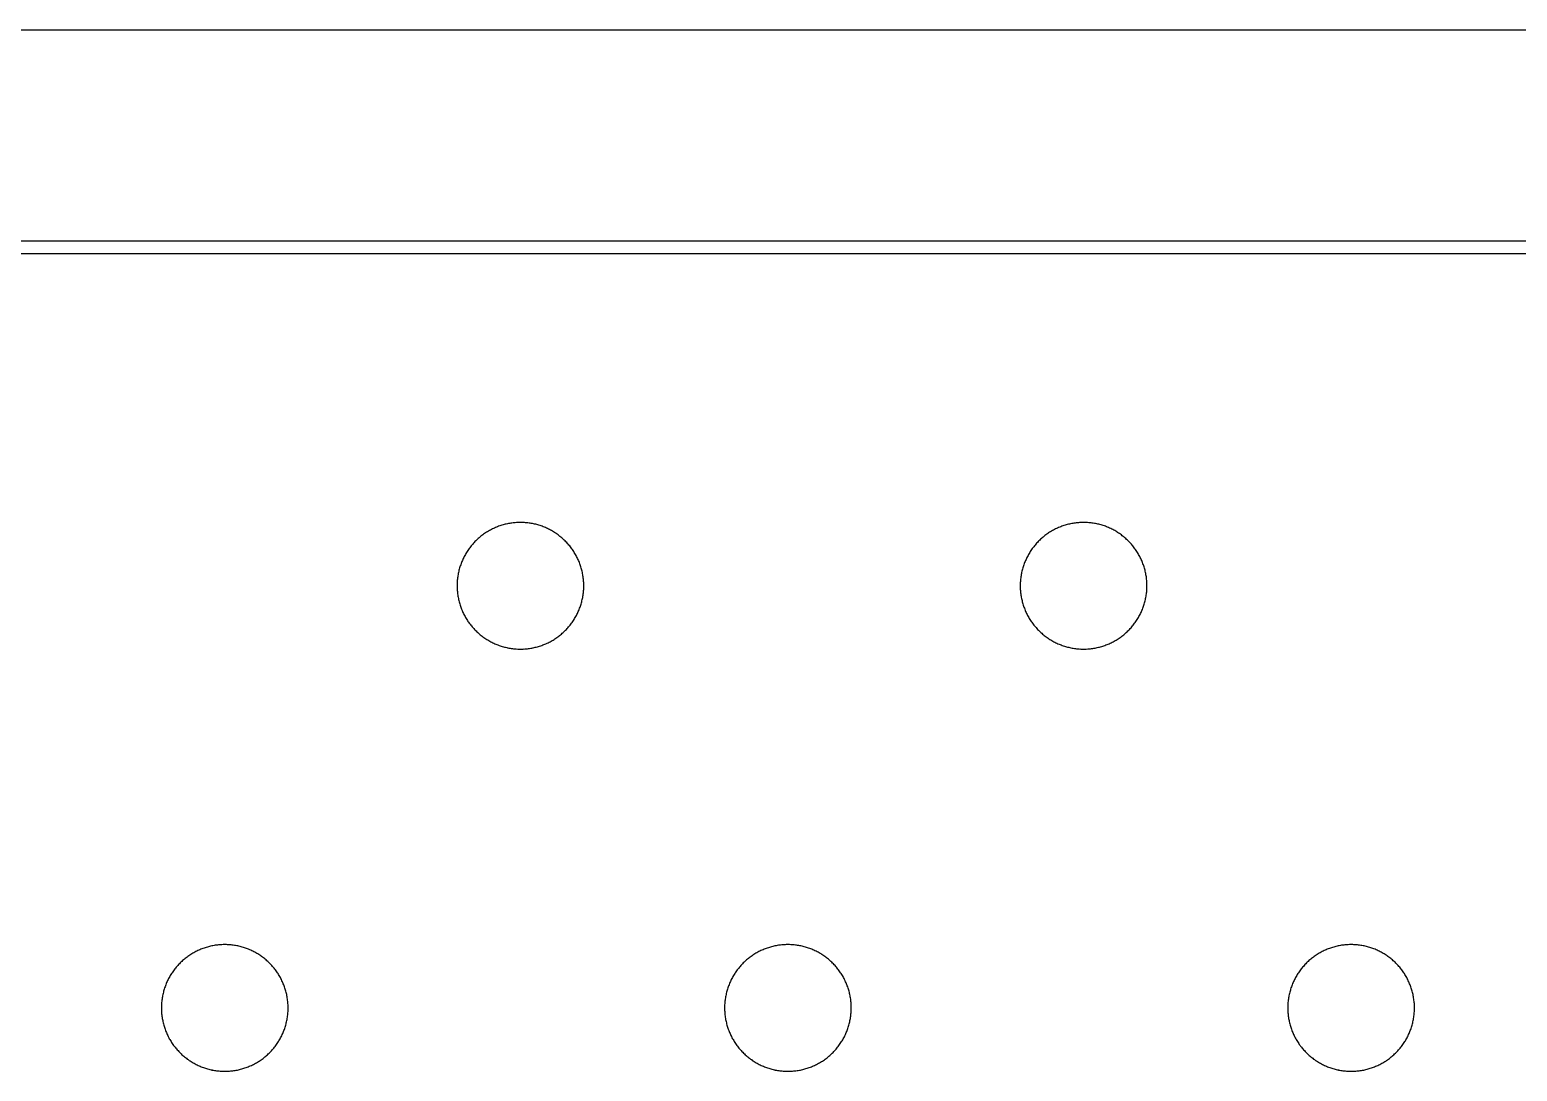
# Model space of a CAD drawing. Header units: inches. Extents: x 9000 to 22395, y 8106 to 17135.
# Drawn here: x 10448.94 to 10472.42, y 8443.16 to 8459.61 of the extents above; entities that cross this region are included whole.
import ezdxf

# ---------------------------------------------------------------- set-up
doc = ezdxf.new("R2010")
doc.units = ezdxf.units.IN
doc.header["$MEASUREMENT"] = 0
doc.layers.add('20000_FRONT_O', color=7, linetype='Continuous')

msp = doc.modelspace()

# ---------------------------------------------------------------- linework, layer by layer
at = {"layer": '20000_FRONT_O', "linetype": 'Continuous'}
for p, q in [((10420.45, 8459.606), (10485.504, 8459.606)), ((10420.45, 8456.273), (10484.321, 8456.273)), ((10418.573, 8456.073), (10483.005, 8456.073)), ((10456.614, 8449.83), (10456.634, 8449.828)), ((10456.632, 8449.829), (10456.653, 8449.828)), ((10456.65, 8449.828), (10456.671, 8449.827)), ((10456.668, 8449.827), (10456.689, 8449.827)), ((10456.686, 8449.827), (10456.707, 8449.827)), ((10456.704, 8449.827), (10456.725, 8449.828)), ((10456.722, 8449.828), (10456.743, 8449.829)), ((10456.741, 8449.828), (10456.761, 8449.83)), ((10456.759, 8449.829), (10456.779, 8449.831)), ((10465.501, 8449.83), (10465.522, 8449.828)), ((10465.519, 8449.829), (10465.54, 8449.828)), ((10465.537, 8449.828), (10465.558, 8449.827)), ((10465.555, 8449.827), (10465.576, 8449.827)), ((10465.573, 8449.827), (10465.594, 8449.827)), ((10465.591, 8449.827), (10465.612, 8449.828)), ((10465.609, 8449.828), (10465.631, 8449.829)), ((10465.628, 8449.828), (10465.648, 8449.83)), ((10465.646, 8449.829), (10465.666, 8449.831)), ((10451.948, 8443.164), (10451.969, 8443.163)), ((10451.966, 8443.163), (10451.987, 8443.162)), ((10451.984, 8443.162), (10452.005, 8443.162)), ((10452.002, 8443.162), (10452.023, 8443.162)), ((10452.02, 8443.162), (10452.041, 8443.162)), ((10452.038, 8443.162), (10452.06, 8443.162)), ((10452.056, 8443.162), (10452.078, 8443.163)), ((10452.075, 8443.163), (10452.095, 8443.164)), ((10452.093, 8443.164), (10452.113, 8443.166)), ((10460.835, 8443.164), (10460.856, 8443.163)), ((10460.853, 8443.163), (10460.874, 8443.162)), ((10460.871, 8443.162), (10460.892, 8443.162)), ((10460.889, 8443.162), (10460.911, 8443.162)), ((10460.907, 8443.162), (10460.929, 8443.162)), ((10460.925, 8443.162), (10460.947, 8443.162)), ((10460.944, 8443.162), (10460.965, 8443.163)), ((10460.962, 8443.163), (10460.983, 8443.164)), ((10460.98, 8443.164), (10461.001, 8443.166)), ((10469.722, 8443.164), (10469.743, 8443.163)), ((10469.74, 8443.163), (10469.761, 8443.162)), ((10469.758, 8443.162), (10469.78, 8443.162)), ((10469.776, 8443.162), (10469.798, 8443.162)), ((10469.795, 8443.162), (10469.816, 8443.162)), ((10469.813, 8443.162), (10469.834, 8443.162)), ((10469.831, 8443.162), (10469.852, 8443.163)), ((10469.849, 8443.163), (10469.87, 8443.164)), ((10469.867, 8443.164), (10469.888, 8443.166))]:
    msp.add_line(p, q, dxfattribs=at)
for points in [[(10456.779, 8449.831), (10456.797, 8449.833), (10456.815, 8449.835), (10456.833, 8449.838), (10456.85, 8449.84), (10456.868, 8449.843), (10456.885, 8449.847), (10456.903, 8449.85), (10456.92, 8449.855), (10456.938, 8449.859), (10456.955, 8449.864), (10456.973, 8449.868), (10456.99, 8449.874), (10457.007, 8449.879), (10457.024, 8449.885), (10457.041, 8449.892), (10457.058, 8449.898), (10457.075, 8449.905), (10457.091, 8449.912), (10457.108, 8449.92), (10457.124, 8449.927), (10457.14, 8449.935), (10457.156, 8449.943), (10457.172, 8449.952), (10457.187, 8449.961), (10457.203, 8449.97), (10457.218, 8449.979), (10457.233, 8449.989), (10457.248, 8449.999), (10457.263, 8450.009), (10457.277, 8450.02), (10457.292, 8450.03), (10457.306, 8450.041), (10457.32, 8450.053), (10457.334, 8450.064), (10457.348, 8450.076), (10457.361, 8450.088), (10457.374, 8450.1), (10457.387, 8450.113), (10457.4, 8450.126), (10457.413, 8450.138), (10457.425, 8450.151), (10457.437, 8450.165), (10457.448, 8450.178), (10457.46, 8450.192), (10457.471, 8450.206), (10457.482, 8450.22), (10457.493, 8450.235), (10457.504, 8450.249), (10457.514, 8450.264), (10457.524, 8450.279), (10457.534, 8450.294), (10457.543, 8450.31), (10457.552, 8450.325), (10457.561, 8450.341), (10457.57, 8450.357), (10457.578, 8450.373), (10457.586, 8450.389), (10457.594, 8450.405), (10457.601, 8450.421), (10457.608, 8450.438), (10457.615, 8450.454), (10457.622, 8450.471), (10457.628, 8450.488), (10457.634, 8450.505), (10457.64, 8450.522), (10457.645, 8450.539), (10457.65, 8450.556), (10457.655, 8450.574), (10457.659, 8450.591), (10457.663, 8450.609), (10457.667, 8450.626), (10457.67, 8450.644), (10457.674, 8450.662), (10457.676, 8450.68), (10457.679, 8450.698), (10457.681, 8450.715), (10457.683, 8450.733), (10457.684, 8450.751), (10457.686, 8450.769), (10457.686, 8450.787), (10457.687, 8450.805), (10457.687, 8450.823), (10457.687, 8450.84), (10457.687, 8450.858), (10457.686, 8450.876), (10457.685, 8450.894), (10457.684, 8450.912), (10457.682, 8450.93), (10457.68, 8450.948), (10457.678, 8450.966), (10457.675, 8450.984), (10457.672, 8451.002), (10457.669, 8451.02), (10457.665, 8451.037), (10457.661, 8451.055), (10457.657, 8451.072), (10457.652, 8451.09), (10457.647, 8451.107), (10457.642, 8451.124), (10457.637, 8451.141), (10457.631, 8451.158), (10457.625, 8451.175), (10457.618, 8451.192), (10457.612, 8451.208), (10457.605, 8451.225), (10457.597, 8451.241), (10457.59, 8451.258), (10457.582, 8451.274), (10457.573, 8451.29), (10457.565, 8451.306), (10457.556, 8451.322), (10457.547, 8451.337), (10457.538, 8451.353), (10457.528, 8451.368), (10457.518, 8451.383), (10457.508, 8451.398), (10457.498, 8451.412), (10457.487, 8451.427), (10457.476, 8451.441), (10457.465, 8451.455), (10457.454, 8451.469), (10457.442, 8451.483), (10457.43, 8451.496), (10457.418, 8451.509), (10457.406, 8451.522), (10457.393, 8451.535), (10457.38, 8451.548), (10457.367, 8451.56), (10457.353, 8451.572), (10457.34, 8451.584), (10457.326, 8451.596), (10457.312, 8451.607), (10457.298, 8451.618), (10457.284, 8451.629), (10457.269, 8451.64), (10457.255, 8451.65), (10457.24, 8451.66), (10457.225, 8451.67), (10457.21, 8451.679), (10457.194, 8451.689), (10457.179, 8451.698), (10457.163, 8451.706), (10457.147, 8451.715), (10457.131, 8451.723), (10457.115, 8451.731), (10457.098, 8451.738), (10457.082, 8451.746), (10457.065, 8451.753), (10457.048, 8451.759), (10457.031, 8451.766), (10457.014, 8451.772), (10456.998, 8451.777), (10456.98, 8451.783), (10456.963, 8451.788), (10456.946, 8451.793), (10456.929, 8451.797), (10456.911, 8451.801), (10456.894, 8451.805), (10456.876, 8451.809), (10456.858, 8451.812), (10456.841, 8451.815), (10456.823, 8451.817), (10456.805, 8451.82), (10456.787, 8451.822), (10456.769, 8451.823), (10456.751, 8451.825), (10456.733, 8451.826), (10456.715, 8451.826), (10456.697, 8451.827), (10456.679, 8451.827), (10456.661, 8451.826), (10456.643, 8451.826), (10456.625, 8451.825), (10456.607, 8451.823), (10456.589, 8451.822), (10456.572, 8451.82), (10456.554, 8451.818), (10456.536, 8451.815), (10456.518, 8451.812), (10456.501, 8451.809), (10456.483, 8451.805), (10456.465, 8451.802), (10456.448, 8451.797)], [(10465.666, 8449.831), (10465.684, 8449.833), (10465.702, 8449.835), (10465.72, 8449.838), (10465.737, 8449.84), (10465.755, 8449.843), (10465.773, 8449.847), (10465.79, 8449.85), (10465.808, 8449.855), (10465.825, 8449.859), (10465.842, 8449.864), (10465.86, 8449.868), (10465.877, 8449.874), (10465.894, 8449.879), (10465.911, 8449.885), (10465.928, 8449.892), (10465.945, 8449.898), (10465.962, 8449.905), (10465.978, 8449.912), (10465.995, 8449.92), (10466.011, 8449.927), (10466.027, 8449.935), (10466.043, 8449.943), (10466.059, 8449.952), (10466.074, 8449.961), (10466.09, 8449.97), (10466.105, 8449.979), (10466.12, 8449.989), (10466.135, 8449.999), (10466.15, 8450.009), (10466.165, 8450.02), (10466.179, 8450.03), (10466.193, 8450.041), (10466.208, 8450.053), (10466.221, 8450.064), (10466.235, 8450.076), (10466.248, 8450.088), (10466.262, 8450.1), (10466.275, 8450.113), (10466.287, 8450.126), (10466.3, 8450.138), (10466.312, 8450.151), (10466.324, 8450.165), (10466.336, 8450.178), (10466.347, 8450.192), (10466.358, 8450.206), (10466.369, 8450.22), (10466.38, 8450.235), (10466.391, 8450.249), (10466.401, 8450.264), (10466.411, 8450.279), (10466.421, 8450.294), (10466.43, 8450.31), (10466.44, 8450.325), (10466.448, 8450.341), (10466.457, 8450.357), (10466.465, 8450.373), (10466.473, 8450.389), (10466.481, 8450.405), (10466.489, 8450.421), (10466.496, 8450.438), (10466.502, 8450.454), (10466.509, 8450.471), (10466.515, 8450.488), (10466.521, 8450.505), (10466.527, 8450.522), (10466.532, 8450.539), (10466.537, 8450.556), (10466.542, 8450.574), (10466.546, 8450.591), (10466.55, 8450.609), (10466.554, 8450.626), (10466.558, 8450.644), (10466.561, 8450.662), (10466.564, 8450.68), (10466.566, 8450.698), (10466.568, 8450.715), (10466.57, 8450.733), (10466.572, 8450.751), (10466.573, 8450.769), (10466.574, 8450.787), (10466.574, 8450.805), (10466.574, 8450.823), (10466.574, 8450.84), (10466.574, 8450.858), (10466.573, 8450.876), (10466.572, 8450.894), (10466.571, 8450.912), (10466.569, 8450.93), (10466.567, 8450.948), (10466.565, 8450.966), (10466.562, 8450.984), (10466.559, 8451.002), (10466.556, 8451.02), (10466.552, 8451.037), (10466.548, 8451.055), (10466.544, 8451.072), (10466.539, 8451.09), (10466.534, 8451.107), (10466.529, 8451.124), (10466.524, 8451.141), (10466.518, 8451.158), (10466.512, 8451.175), (10466.506, 8451.192), (10466.499, 8451.208), (10466.492, 8451.225), (10466.484, 8451.241), (10466.477, 8451.258), (10466.469, 8451.274), (10466.461, 8451.29), (10466.452, 8451.306), (10466.443, 8451.322), (10466.434, 8451.337), (10466.425, 8451.353), (10466.415, 8451.368), (10466.406, 8451.383), (10466.395, 8451.398), (10466.385, 8451.412), (10466.375, 8451.427), (10466.364, 8451.441), (10466.353, 8451.455), (10466.341, 8451.469), (10466.329, 8451.483), (10466.318, 8451.496), (10466.305, 8451.509), (10466.293, 8451.522), (10466.28, 8451.535), (10466.267, 8451.548), (10466.254, 8451.56), (10466.241, 8451.572), (10466.227, 8451.584), (10466.213, 8451.596), (10466.2, 8451.607), (10466.185, 8451.618), (10466.171, 8451.629), (10466.157, 8451.64), (10466.142, 8451.65), (10466.127, 8451.66), (10466.112, 8451.67), (10466.097, 8451.679), (10466.082, 8451.689), (10466.066, 8451.698), (10466.05, 8451.706), (10466.034, 8451.715), (10466.018, 8451.723), (10466.002, 8451.731), (10465.985, 8451.738), (10465.969, 8451.746), (10465.952, 8451.753), (10465.935, 8451.759), (10465.919, 8451.766), (10465.902, 8451.772), (10465.885, 8451.777), (10465.868, 8451.783), (10465.85, 8451.788), (10465.833, 8451.793), (10465.816, 8451.797), (10465.798, 8451.801), (10465.781, 8451.805), (10465.763, 8451.809), (10465.746, 8451.812), (10465.728, 8451.815), (10465.71, 8451.817), (10465.692, 8451.82), (10465.674, 8451.822), (10465.656, 8451.823), (10465.638, 8451.825), (10465.62, 8451.826), (10465.602, 8451.826), (10465.584, 8451.827), (10465.566, 8451.827), (10465.548, 8451.826), (10465.53, 8451.826), (10465.512, 8451.825), (10465.495, 8451.823), (10465.477, 8451.822), (10465.459, 8451.82), (10465.441, 8451.818), (10465.423, 8451.815), (10465.406, 8451.812), (10465.388, 8451.809), (10465.37, 8451.805), (10465.352, 8451.802), (10465.335, 8451.797)], [(10456.448, 8451.797), (10456.43, 8451.793), (10456.413, 8451.788), (10456.395, 8451.783), (10456.378, 8451.778), (10456.361, 8451.772), (10456.344, 8451.766), (10456.327, 8451.76), (10456.311, 8451.753), (10456.294, 8451.746), (10456.278, 8451.739), (10456.262, 8451.731), (10456.245, 8451.724), (10456.229, 8451.716), (10456.214, 8451.707), (10456.198, 8451.698), (10456.182, 8451.689), (10456.167, 8451.68), (10456.151, 8451.671), (10456.136, 8451.661), (10456.121, 8451.651), (10456.106, 8451.64), (10456.092, 8451.63), (10456.077, 8451.619), (10456.063, 8451.608), (10456.049, 8451.596), (10456.036, 8451.585), (10456.022, 8451.573), (10456.009, 8451.561), (10455.996, 8451.549), (10455.983, 8451.536), (10455.97, 8451.524), (10455.958, 8451.511), (10455.946, 8451.497), (10455.934, 8451.484), (10455.922, 8451.47), (10455.911, 8451.456), (10455.899, 8451.442), (10455.888, 8451.428), (10455.878, 8451.413), (10455.867, 8451.398), (10455.857, 8451.384), (10455.847, 8451.369), (10455.838, 8451.353), (10455.828, 8451.338), (10455.819, 8451.323), (10455.81, 8451.307), (10455.802, 8451.291), (10455.794, 8451.275), (10455.786, 8451.259), (10455.778, 8451.243), (10455.771, 8451.227), (10455.764, 8451.21), (10455.757, 8451.193), (10455.751, 8451.176), (10455.745, 8451.159), (10455.739, 8451.142), (10455.733, 8451.125), (10455.728, 8451.108), (10455.723, 8451.09), (10455.718, 8451.073), (10455.714, 8451.056), (10455.71, 8451.038), (10455.707, 8451.02), (10455.703, 8451.003), (10455.7, 8450.985), (10455.698, 8450.968), (10455.695, 8450.95), (10455.693, 8450.932), (10455.691, 8450.914), (10455.69, 8450.896), (10455.689, 8450.878), (10455.688, 8450.86), (10455.688, 8450.842), (10455.688, 8450.824), (10455.688, 8450.806), (10455.688, 8450.788), (10455.689, 8450.77), (10455.69, 8450.752), (10455.692, 8450.734), (10455.694, 8450.716), (10455.696, 8450.698), (10455.698, 8450.68), (10455.701, 8450.663), (10455.704, 8450.645), (10455.708, 8450.628), (10455.711, 8450.61), (10455.715, 8450.593), (10455.72, 8450.575), (10455.725, 8450.558), (10455.73, 8450.541), (10455.735, 8450.523), (10455.74, 8450.506), (10455.746, 8450.489), (10455.753, 8450.472), (10455.759, 8450.455), (10455.766, 8450.438), (10455.773, 8450.422), (10455.781, 8450.406), (10455.788, 8450.389), (10455.796, 8450.373), (10455.805, 8450.357), (10455.813, 8450.342), (10455.822, 8450.326), (10455.831, 8450.311), (10455.841, 8450.295), (10455.85, 8450.28), (10455.86, 8450.265), (10455.87, 8450.251), (10455.881, 8450.236), (10455.892, 8450.222), (10455.903, 8450.207), (10455.914, 8450.193), (10455.926, 8450.179), (10455.938, 8450.166), (10455.95, 8450.152), (10455.962, 8450.139), (10455.974, 8450.126), (10455.987, 8450.113), (10456, 8450.101), (10456.013, 8450.089), (10456.026, 8450.077), (10456.04, 8450.065), (10456.054, 8450.054), (10456.068, 8450.042), (10456.082, 8450.031), (10456.096, 8450.021), (10456.111, 8450.01), (10456.126, 8450), (10456.141, 8449.99), (10456.156, 8449.98), (10456.171, 8449.971), (10456.187, 8449.961), (10456.203, 8449.952), (10456.218, 8449.944), (10456.234, 8449.936), (10456.251, 8449.928), (10456.267, 8449.92), (10456.283, 8449.912), (10456.299, 8449.905), (10456.316, 8449.899), (10456.333, 8449.892), (10456.35, 8449.886), (10456.366, 8449.88), (10456.383, 8449.874), (10456.401, 8449.869), (10456.418, 8449.864), (10456.435, 8449.859), (10456.453, 8449.855), (10456.471, 8449.851), (10456.488, 8449.847), (10456.506, 8449.844), (10456.524, 8449.84), (10456.542, 8449.838), (10456.56, 8449.835), (10456.578, 8449.833), (10456.596, 8449.831), (10456.616, 8449.829)], [(10465.335, 8451.797), (10465.317, 8451.793), (10465.3, 8451.788), (10465.283, 8451.783), (10465.265, 8451.778), (10465.248, 8451.772), (10465.231, 8451.766), (10465.215, 8451.76), (10465.198, 8451.753), (10465.181, 8451.746), (10465.165, 8451.739), (10465.149, 8451.731), (10465.133, 8451.724), (10465.117, 8451.716), (10465.101, 8451.707), (10465.085, 8451.698), (10465.069, 8451.689), (10465.054, 8451.68), (10465.038, 8451.671), (10465.023, 8451.661), (10465.008, 8451.651), (10464.993, 8451.64), (10464.979, 8451.63), (10464.965, 8451.619), (10464.95, 8451.608), (10464.937, 8451.596), (10464.923, 8451.585), (10464.909, 8451.573), (10464.896, 8451.561), (10464.883, 8451.549), (10464.87, 8451.536), (10464.858, 8451.524), (10464.845, 8451.511), (10464.833, 8451.497), (10464.821, 8451.484), (10464.809, 8451.47), (10464.798, 8451.456), (10464.787, 8451.442), (10464.776, 8451.428), (10464.765, 8451.413), (10464.754, 8451.398), (10464.744, 8451.384), (10464.734, 8451.369), (10464.725, 8451.353), (10464.715, 8451.338), (10464.706, 8451.323), (10464.698, 8451.307), (10464.689, 8451.291), (10464.681, 8451.275), (10464.673, 8451.259), (10464.666, 8451.243), (10464.658, 8451.227), (10464.651, 8451.21), (10464.644, 8451.193), (10464.638, 8451.176), (10464.632, 8451.159), (10464.626, 8451.142), (10464.62, 8451.125), (10464.615, 8451.108), (10464.61, 8451.09), (10464.606, 8451.073), (10464.601, 8451.056), (10464.597, 8451.038), (10464.594, 8451.02), (10464.59, 8451.003), (10464.588, 8450.985), (10464.585, 8450.968), (10464.582, 8450.95), (10464.58, 8450.932), (10464.579, 8450.914), (10464.577, 8450.896), (10464.576, 8450.878), (10464.575, 8450.86), (10464.575, 8450.842), (10464.575, 8450.824), (10464.575, 8450.806), (10464.576, 8450.788), (10464.576, 8450.77), (10464.578, 8450.752), (10464.579, 8450.734), (10464.581, 8450.716), (10464.583, 8450.698), (10464.586, 8450.68), (10464.588, 8450.663), (10464.592, 8450.645), (10464.595, 8450.628), (10464.599, 8450.61), (10464.603, 8450.593), (10464.607, 8450.575), (10464.612, 8450.558), (10464.617, 8450.541), (10464.622, 8450.523), (10464.628, 8450.506), (10464.634, 8450.489), (10464.64, 8450.472), (10464.646, 8450.455), (10464.653, 8450.438), (10464.66, 8450.422), (10464.668, 8450.406), (10464.676, 8450.389), (10464.684, 8450.373), (10464.692, 8450.357), (10464.7, 8450.342), (10464.709, 8450.326), (10464.718, 8450.311), (10464.728, 8450.295), (10464.737, 8450.28), (10464.747, 8450.265), (10464.758, 8450.251), (10464.768, 8450.236), (10464.779, 8450.222), (10464.79, 8450.207), (10464.801, 8450.193), (10464.813, 8450.179), (10464.825, 8450.166), (10464.837, 8450.152), (10464.849, 8450.139), (10464.862, 8450.126), (10464.874, 8450.113), (10464.887, 8450.101), (10464.9, 8450.089), (10464.914, 8450.077), (10464.927, 8450.065), (10464.941, 8450.054), (10464.955, 8450.042), (10464.969, 8450.031), (10464.983, 8450.021), (10464.998, 8450.01), (10465.013, 8450), (10465.028, 8449.99), (10465.043, 8449.98), (10465.058, 8449.971), (10465.074, 8449.961), (10465.09, 8449.952), (10465.106, 8449.944), (10465.122, 8449.936), (10465.138, 8449.928), (10465.154, 8449.92), (10465.17, 8449.912), (10465.187, 8449.905), (10465.203, 8449.899), (10465.22, 8449.892), (10465.237, 8449.886), (10465.254, 8449.88), (10465.271, 8449.874), (10465.288, 8449.869), (10465.305, 8449.864), (10465.323, 8449.859), (10465.34, 8449.855), (10465.358, 8449.851), (10465.375, 8449.847), (10465.393, 8449.844), (10465.411, 8449.84), (10465.429, 8449.838), (10465.447, 8449.835), (10465.465, 8449.833), (10465.483, 8449.831), (10465.503, 8449.829)], [(10456.486, 8449.847), (10456.505, 8449.843), (10456.523, 8449.84), (10456.542, 8449.837), (10456.561, 8449.835), (10456.579, 8449.833), (10456.598, 8449.831)], [(10456.777, 8449.831), (10456.795, 8449.833), (10456.814, 8449.835), (10456.832, 8449.837), (10456.851, 8449.84), (10456.869, 8449.843), (10456.888, 8449.846)], [(10465.373, 8449.847), (10465.392, 8449.843), (10465.411, 8449.84), (10465.429, 8449.837), (10465.448, 8449.835), (10465.466, 8449.833), (10465.485, 8449.831)], [(10465.664, 8449.831), (10465.683, 8449.833), (10465.701, 8449.835), (10465.719, 8449.837), (10465.738, 8449.84), (10465.756, 8449.843), (10465.775, 8449.846)], [(10451.782, 8445.132), (10451.764, 8445.127), (10451.747, 8445.123), (10451.73, 8445.118), (10451.712, 8445.112), (10451.695, 8445.106), (10451.678, 8445.1), (10451.662, 8445.094), (10451.645, 8445.088), (10451.629, 8445.081), (10451.612, 8445.073), (10451.596, 8445.066), (10451.58, 8445.058), (10451.564, 8445.05), (10451.548, 8445.042), (10451.532, 8445.033), (10451.516, 8445.024), (10451.501, 8445.015), (10451.485, 8445.005), (10451.47, 8444.995), (10451.455, 8444.985), (10451.44, 8444.975), (10451.426, 8444.964), (10451.412, 8444.953), (10451.397, 8444.942), (10451.384, 8444.931), (10451.37, 8444.92), (10451.356, 8444.908), (10451.343, 8444.896), (10451.33, 8444.883), (10451.317, 8444.871), (10451.305, 8444.858), (10451.292, 8444.845), (10451.28, 8444.832), (10451.268, 8444.818), (10451.256, 8444.805), (10451.245, 8444.791), (10451.234, 8444.777), (10451.223, 8444.762), (10451.212, 8444.748), (10451.201, 8444.733), (10451.191, 8444.718), (10451.181, 8444.703), (10451.172, 8444.688), (10451.162, 8444.673), (10451.153, 8444.657), (10451.145, 8444.642), (10451.136, 8444.626), (10451.128, 8444.61), (10451.12, 8444.594), (10451.113, 8444.578), (10451.105, 8444.561), (10451.098, 8444.545), (10451.091, 8444.528), (10451.085, 8444.511), (10451.079, 8444.494), (10451.073, 8444.477), (10451.067, 8444.46), (10451.062, 8444.442), (10451.057, 8444.425), (10451.053, 8444.408), (10451.048, 8444.39), (10451.044, 8444.373), (10451.041, 8444.355), (10451.038, 8444.337), (10451.035, 8444.32), (10451.032, 8444.302), (10451.029, 8444.284), (10451.027, 8444.267), (10451.026, 8444.249), (10451.024, 8444.231), (10451.023, 8444.213), (10451.022, 8444.195), (10451.022, 8444.177), (10451.022, 8444.159), (10451.022, 8444.141), (10451.023, 8444.122), (10451.024, 8444.104), (10451.025, 8444.086), (10451.026, 8444.068), (10451.028, 8444.051), (10451.03, 8444.033), (10451.033, 8444.015), (10451.035, 8443.997), (10451.039, 8443.98), (10451.042, 8443.962), (10451.046, 8443.945), (10451.05, 8443.927), (10451.054, 8443.91), (10451.059, 8443.892), (10451.064, 8443.875), (10451.069, 8443.858), (10451.075, 8443.841), (10451.081, 8443.824), (10451.087, 8443.807), (10451.094, 8443.79), (10451.1, 8443.773), (10451.108, 8443.757), (10451.115, 8443.74), (10451.123, 8443.724), (10451.131, 8443.708), (10451.139, 8443.692), (10451.147, 8443.676), (10451.156, 8443.661), (10451.165, 8443.645), (10451.175, 8443.63), (10451.184, 8443.615), (10451.194, 8443.6), (10451.205, 8443.585), (10451.215, 8443.571), (10451.226, 8443.556), (10451.237, 8443.542), (10451.248, 8443.528), (10451.26, 8443.514), (10451.272, 8443.5), (10451.284, 8443.487), (10451.296, 8443.474), (10451.309, 8443.461), (10451.321, 8443.448), (10451.334, 8443.435), (10451.347, 8443.423), (10451.361, 8443.411), (10451.374, 8443.4), (10451.388, 8443.388), (10451.402, 8443.377), (10451.416, 8443.366), (10451.43, 8443.355), (10451.445, 8443.345), (10451.46, 8443.334), (10451.475, 8443.324), (10451.49, 8443.315), (10451.506, 8443.305), (10451.521, 8443.296), (10451.537, 8443.287), (10451.553, 8443.278), (10451.569, 8443.27), (10451.585, 8443.262), (10451.601, 8443.254), (10451.617, 8443.247), (10451.634, 8443.24), (10451.65, 8443.233), (10451.667, 8443.227), (10451.684, 8443.22), (10451.701, 8443.215), (10451.718, 8443.209), (10451.735, 8443.204), (10451.752, 8443.199), (10451.77, 8443.194), (10451.787, 8443.189), (10451.805, 8443.185), (10451.822, 8443.182), (10451.84, 8443.178), (10451.858, 8443.175), (10451.876, 8443.172), (10451.894, 8443.17), (10451.912, 8443.168), (10451.93, 8443.166), (10451.95, 8443.164)], [(10452.113, 8443.166), (10452.131, 8443.168), (10452.149, 8443.17), (10452.167, 8443.172), (10452.184, 8443.175), (10452.202, 8443.178), (10452.22, 8443.181), (10452.237, 8443.185), (10452.255, 8443.189), (10452.272, 8443.193), (10452.289, 8443.198), (10452.307, 8443.203), (10452.324, 8443.208), (10452.341, 8443.214), (10452.358, 8443.22), (10452.375, 8443.226), (10452.392, 8443.233), (10452.409, 8443.24), (10452.425, 8443.247), (10452.442, 8443.254), (10452.458, 8443.262), (10452.474, 8443.27), (10452.49, 8443.278), (10452.506, 8443.287), (10452.521, 8443.295), (10452.537, 8443.304), (10452.552, 8443.314), (10452.567, 8443.323), (10452.582, 8443.333), (10452.597, 8443.344), (10452.612, 8443.354), (10452.626, 8443.365), (10452.64, 8443.376), (10452.655, 8443.387), (10452.668, 8443.399), (10452.682, 8443.411), (10452.696, 8443.423), (10452.709, 8443.435), (10452.722, 8443.447), (10452.734, 8443.46), (10452.747, 8443.473), (10452.759, 8443.486), (10452.771, 8443.499), (10452.783, 8443.513), (10452.794, 8443.527), (10452.805, 8443.541), (10452.816, 8443.555), (10452.827, 8443.569), (10452.838, 8443.584), (10452.848, 8443.599), (10452.858, 8443.614), (10452.868, 8443.629), (10452.877, 8443.644), (10452.887, 8443.66), (10452.896, 8443.676), (10452.904, 8443.691), (10452.912, 8443.707), (10452.92, 8443.723), (10452.928, 8443.74), (10452.936, 8443.756), (10452.943, 8443.772), (10452.95, 8443.789), (10452.956, 8443.805), (10452.962, 8443.822), (10452.968, 8443.839), (10452.974, 8443.856), (10452.979, 8443.873), (10452.984, 8443.891), (10452.989, 8443.908), (10452.993, 8443.926), (10452.997, 8443.943), (10453.001, 8443.961), (10453.005, 8443.979), (10453.008, 8443.997), (10453.011, 8444.014), (10453.013, 8444.032), (10453.015, 8444.05), (10453.017, 8444.068), (10453.019, 8444.086), (10453.02, 8444.103), (10453.021, 8444.121), (10453.021, 8444.139), (10453.022, 8444.157), (10453.021, 8444.175), (10453.021, 8444.193), (10453.02, 8444.211), (10453.019, 8444.229), (10453.018, 8444.247), (10453.016, 8444.265), (10453.014, 8444.283), (10453.012, 8444.301), (10453.009, 8444.319), (10453.006, 8444.337), (10453.003, 8444.354), (10452.999, 8444.372), (10452.995, 8444.389), (10452.991, 8444.407), (10452.986, 8444.424), (10452.982, 8444.441), (10452.976, 8444.459), (10452.971, 8444.476), (10452.965, 8444.493), (10452.959, 8444.509), (10452.953, 8444.526), (10452.946, 8444.543), (10452.939, 8444.559), (10452.931, 8444.576), (10452.924, 8444.592), (10452.916, 8444.609), (10452.908, 8444.625), (10452.899, 8444.641), (10452.89, 8444.656), (10452.881, 8444.672), (10452.872, 8444.687), (10452.862, 8444.703), (10452.853, 8444.717), (10452.842, 8444.732), (10452.832, 8444.747), (10452.822, 8444.761), (10452.811, 8444.776), (10452.8, 8444.79), (10452.788, 8444.803), (10452.776, 8444.817), (10452.765, 8444.831), (10452.752, 8444.844), (10452.74, 8444.857), (10452.727, 8444.87), (10452.714, 8444.883), (10452.701, 8444.895), (10452.688, 8444.907), (10452.674, 8444.919), (10452.66, 8444.931), (10452.647, 8444.942), (10452.632, 8444.953), (10452.618, 8444.964), (10452.604, 8444.974), (10452.589, 8444.985), (10452.574, 8444.995), (10452.559, 8445.004), (10452.544, 8445.014), (10452.529, 8445.023), (10452.513, 8445.032), (10452.497, 8445.041), (10452.481, 8445.049), (10452.465, 8445.057), (10452.449, 8445.065), (10452.432, 8445.073), (10452.416, 8445.08), (10452.399, 8445.087), (10452.382, 8445.094), (10452.366, 8445.1), (10452.349, 8445.106), (10452.332, 8445.112), (10452.315, 8445.117), (10452.297, 8445.122), (10452.28, 8445.127), (10452.263, 8445.132), (10452.245, 8445.136), (10452.228, 8445.14), (10452.21, 8445.143), (10452.193, 8445.146), (10452.175, 8445.149), (10452.157, 8445.152), (10452.139, 8445.154), (10452.121, 8445.156), (10452.103, 8445.158), (10452.085, 8445.159), (10452.067, 8445.16), (10452.049, 8445.161), (10452.031, 8445.161), (10452.013, 8445.161), (10451.995, 8445.161), (10451.977, 8445.16), (10451.959, 8445.159), (10451.942, 8445.158), (10451.924, 8445.156), (10451.906, 8445.154), (10451.888, 8445.152), (10451.87, 8445.15), (10451.853, 8445.147), (10451.835, 8445.144), (10451.817, 8445.14), (10451.799, 8445.136), (10451.782, 8445.132)], [(10460.669, 8445.132), (10460.651, 8445.127), (10460.634, 8445.123), (10460.617, 8445.118), (10460.6, 8445.112), (10460.583, 8445.106), (10460.566, 8445.1), (10460.549, 8445.094), (10460.532, 8445.088), (10460.516, 8445.081), (10460.499, 8445.073), (10460.483, 8445.066), (10460.467, 8445.058), (10460.451, 8445.05), (10460.435, 8445.042), (10460.419, 8445.033), (10460.404, 8445.024), (10460.388, 8445.015), (10460.373, 8445.005), (10460.357, 8444.995), (10460.342, 8444.985), (10460.328, 8444.975), (10460.313, 8444.964), (10460.299, 8444.953), (10460.285, 8444.942), (10460.271, 8444.931), (10460.257, 8444.92), (10460.244, 8444.908), (10460.23, 8444.896), (10460.217, 8444.883), (10460.204, 8444.871), (10460.192, 8444.858), (10460.179, 8444.845), (10460.167, 8444.832), (10460.155, 8444.818), (10460.144, 8444.805), (10460.132, 8444.791), (10460.121, 8444.777), (10460.11, 8444.762), (10460.099, 8444.748), (10460.089, 8444.733), (10460.078, 8444.718), (10460.069, 8444.703), (10460.059, 8444.688), (10460.05, 8444.673), (10460.041, 8444.657), (10460.032, 8444.642), (10460.023, 8444.626), (10460.015, 8444.61), (10460.007, 8444.594), (10460, 8444.578), (10459.992, 8444.561), (10459.985, 8444.545), (10459.979, 8444.528), (10459.972, 8444.511), (10459.966, 8444.494), (10459.96, 8444.477), (10459.955, 8444.46), (10459.949, 8444.442), (10459.944, 8444.425), (10459.94, 8444.408), (10459.936, 8444.39), (10459.932, 8444.373), (10459.928, 8444.355), (10459.925, 8444.337), (10459.922, 8444.32), (10459.919, 8444.302), (10459.917, 8444.284), (10459.915, 8444.267), (10459.913, 8444.249), (10459.911, 8444.231), (10459.91, 8444.213), (10459.91, 8444.195), (10459.909, 8444.177), (10459.909, 8444.159), (10459.909, 8444.141), (10459.91, 8444.122), (10459.911, 8444.104), (10459.912, 8444.086), (10459.913, 8444.068), (10459.915, 8444.051), (10459.917, 8444.033), (10459.92, 8444.015), (10459.923, 8443.997), (10459.926, 8443.98), (10459.929, 8443.962), (10459.933, 8443.945), (10459.937, 8443.927), (10459.941, 8443.91), (10459.946, 8443.892), (10459.951, 8443.875), (10459.956, 8443.858), (10459.962, 8443.841), (10459.968, 8443.824), (10459.974, 8443.807), (10459.981, 8443.79), (10459.988, 8443.773), (10459.995, 8443.757), (10460.002, 8443.74), (10460.01, 8443.724), (10460.018, 8443.708), (10460.026, 8443.692), (10460.035, 8443.676), (10460.043, 8443.661), (10460.053, 8443.645), (10460.062, 8443.63), (10460.072, 8443.615), (10460.082, 8443.6), (10460.092, 8443.585), (10460.102, 8443.571), (10460.113, 8443.556), (10460.124, 8443.542), (10460.136, 8443.528), (10460.147, 8443.514), (10460.159, 8443.5), (10460.171, 8443.487), (10460.183, 8443.474), (10460.196, 8443.461), (10460.208, 8443.448), (10460.221, 8443.435), (10460.234, 8443.423), (10460.248, 8443.411), (10460.261, 8443.4), (10460.275, 8443.388), (10460.289, 8443.377), (10460.303, 8443.366), (10460.318, 8443.355), (10460.332, 8443.345), (10460.347, 8443.334), (10460.362, 8443.324), (10460.377, 8443.315), (10460.393, 8443.305), (10460.408, 8443.296), (10460.424, 8443.287), (10460.44, 8443.278), (10460.456, 8443.27), (10460.472, 8443.262), (10460.488, 8443.254), (10460.504, 8443.247), (10460.521, 8443.24), (10460.537, 8443.233), (10460.554, 8443.227), (10460.571, 8443.22), (10460.588, 8443.215), (10460.605, 8443.209), (10460.622, 8443.204), (10460.639, 8443.199), (10460.657, 8443.194), (10460.674, 8443.189), (10460.692, 8443.185), (10460.71, 8443.182), (10460.727, 8443.178), (10460.745, 8443.175), (10460.763, 8443.172), (10460.781, 8443.17), (10460.799, 8443.168), (10460.817, 8443.166), (10460.837, 8443.164)], [(10461.001, 8443.166), (10461.018, 8443.168), (10461.036, 8443.17), (10461.054, 8443.172), (10461.072, 8443.175), (10461.089, 8443.178), (10461.107, 8443.181), (10461.124, 8443.185), (10461.142, 8443.189), (10461.159, 8443.193), (10461.177, 8443.198), (10461.194, 8443.203), (10461.211, 8443.208), (10461.228, 8443.214), (10461.246, 8443.22), (10461.263, 8443.226), (10461.279, 8443.233), (10461.296, 8443.24), (10461.313, 8443.247), (10461.329, 8443.254), (10461.345, 8443.262), (10461.361, 8443.27), (10461.377, 8443.278), (10461.393, 8443.287), (10461.409, 8443.295), (10461.424, 8443.304), (10461.439, 8443.314), (10461.454, 8443.323), (10461.469, 8443.333), (10461.484, 8443.344), (10461.499, 8443.354), (10461.513, 8443.365), (10461.528, 8443.376), (10461.542, 8443.387), (10461.556, 8443.399), (10461.569, 8443.411), (10461.583, 8443.423), (10461.596, 8443.435), (10461.609, 8443.447), (10461.622, 8443.46), (10461.634, 8443.473), (10461.646, 8443.486), (10461.658, 8443.499), (10461.67, 8443.513), (10461.681, 8443.527), (10461.693, 8443.541), (10461.704, 8443.555), (10461.714, 8443.569), (10461.725, 8443.584), (10461.735, 8443.599), (10461.745, 8443.614), (10461.755, 8443.629), (10461.765, 8443.644), (10461.774, 8443.66), (10461.783, 8443.676), (10461.791, 8443.691), (10461.8, 8443.707), (10461.808, 8443.723), (10461.815, 8443.74), (10461.823, 8443.756), (10461.83, 8443.772), (10461.837, 8443.789), (10461.843, 8443.805), (10461.849, 8443.822), (10461.855, 8443.839), (10461.861, 8443.856), (10461.866, 8443.873), (10461.871, 8443.891), (10461.876, 8443.908), (10461.881, 8443.926), (10461.885, 8443.943), (10461.888, 8443.961), (10461.892, 8443.979), (10461.895, 8443.997), (10461.898, 8444.014), (10461.9, 8444.032), (10461.902, 8444.05), (10461.904, 8444.068), (10461.906, 8444.086), (10461.907, 8444.103), (10461.908, 8444.121), (10461.908, 8444.139), (10461.909, 8444.157), (10461.909, 8444.175), (10461.908, 8444.193), (10461.907, 8444.211), (10461.906, 8444.229), (10461.905, 8444.247), (10461.903, 8444.265), (10461.901, 8444.283), (10461.899, 8444.301), (10461.896, 8444.319), (10461.893, 8444.337), (10461.89, 8444.354), (10461.886, 8444.372), (10461.882, 8444.389), (10461.878, 8444.407), (10461.874, 8444.424), (10461.869, 8444.441), (10461.864, 8444.459), (10461.858, 8444.476), (10461.852, 8444.493), (10461.846, 8444.509), (10461.84, 8444.526), (10461.833, 8444.543), (10461.826, 8444.559), (10461.819, 8444.576), (10461.811, 8444.592), (10461.803, 8444.609), (10461.795, 8444.625), (10461.786, 8444.641), (10461.778, 8444.656), (10461.768, 8444.672), (10461.759, 8444.687), (10461.75, 8444.703), (10461.74, 8444.717), (10461.73, 8444.732), (10461.719, 8444.747), (10461.709, 8444.761), (10461.698, 8444.776), (10461.687, 8444.79), (10461.675, 8444.803), (10461.664, 8444.817), (10461.652, 8444.831), (10461.64, 8444.844), (10461.627, 8444.857), (10461.614, 8444.87), (10461.601, 8444.883), (10461.588, 8444.895), (10461.575, 8444.907), (10461.561, 8444.919), (10461.548, 8444.931), (10461.534, 8444.942), (10461.52, 8444.953), (10461.505, 8444.964), (10461.491, 8444.974), (10461.476, 8444.985), (10461.461, 8444.995), (10461.446, 8445.004), (10461.431, 8445.014), (10461.416, 8445.023), (10461.4, 8445.032), (10461.384, 8445.041), (10461.368, 8445.049), (10461.352, 8445.057), (10461.336, 8445.065), (10461.32, 8445.073), (10461.303, 8445.08), (10461.286, 8445.087), (10461.27, 8445.094), (10461.253, 8445.1), (10461.236, 8445.106), (10461.219, 8445.112), (10461.202, 8445.117), (10461.185, 8445.122), (10461.167, 8445.127), (10461.15, 8445.132), (10461.133, 8445.136), (10461.115, 8445.14), (10461.098, 8445.143), (10461.08, 8445.146), (10461.062, 8445.149), (10461.044, 8445.152), (10461.026, 8445.154), (10461.008, 8445.156), (10460.99, 8445.158), (10460.972, 8445.159), (10460.954, 8445.16), (10460.936, 8445.161), (10460.918, 8445.161), (10460.9, 8445.161), (10460.882, 8445.161), (10460.864, 8445.16), (10460.847, 8445.159), (10460.829, 8445.158), (10460.811, 8445.156), (10460.793, 8445.154), (10460.775, 8445.152), (10460.758, 8445.15), (10460.74, 8445.147), (10460.722, 8445.144), (10460.704, 8445.14), (10460.687, 8445.136), (10460.669, 8445.132)], [(10469.556, 8445.132), (10469.539, 8445.127), (10469.521, 8445.123), (10469.504, 8445.118), (10469.487, 8445.112), (10469.47, 8445.106), (10469.453, 8445.1), (10469.436, 8445.094), (10469.419, 8445.088), (10469.403, 8445.081), (10469.387, 8445.073), (10469.37, 8445.066), (10469.354, 8445.058), (10469.338, 8445.05), (10469.322, 8445.042), (10469.306, 8445.033), (10469.291, 8445.024), (10469.275, 8445.015), (10469.26, 8445.005), (10469.245, 8444.995), (10469.23, 8444.985), (10469.215, 8444.975), (10469.2, 8444.964), (10469.186, 8444.953), (10469.172, 8444.942), (10469.158, 8444.931), (10469.144, 8444.92), (10469.131, 8444.908), (10469.118, 8444.896), (10469.105, 8444.883), (10469.092, 8444.871), (10469.079, 8444.858), (10469.067, 8444.845), (10469.055, 8444.832), (10469.043, 8444.818), (10469.031, 8444.805), (10469.019, 8444.791), (10469.008, 8444.777), (10468.997, 8444.762), (10468.986, 8444.748), (10468.976, 8444.733), (10468.966, 8444.718), (10468.956, 8444.703), (10468.946, 8444.688), (10468.937, 8444.673), (10468.928, 8444.657), (10468.919, 8444.642), (10468.911, 8444.626), (10468.902, 8444.61), (10468.895, 8444.594), (10468.887, 8444.578), (10468.88, 8444.561), (10468.873, 8444.545), (10468.866, 8444.528), (10468.859, 8444.511), (10468.853, 8444.494), (10468.847, 8444.477), (10468.842, 8444.46), (10468.837, 8444.442), (10468.832, 8444.425), (10468.827, 8444.408), (10468.823, 8444.39), (10468.819, 8444.373), (10468.815, 8444.355), (10468.812, 8444.337), (10468.809, 8444.32), (10468.806, 8444.302), (10468.804, 8444.284), (10468.802, 8444.267), (10468.8, 8444.249), (10468.799, 8444.231), (10468.798, 8444.213), (10468.797, 8444.195), (10468.796, 8444.177), (10468.796, 8444.159), (10468.797, 8444.141), (10468.797, 8444.122), (10468.798, 8444.104), (10468.799, 8444.086), (10468.801, 8444.068), (10468.802, 8444.051), (10468.805, 8444.033), (10468.807, 8444.015), (10468.81, 8443.997), (10468.813, 8443.98), (10468.816, 8443.962), (10468.82, 8443.945), (10468.824, 8443.927), (10468.828, 8443.91), (10468.833, 8443.892), (10468.838, 8443.875), (10468.843, 8443.858), (10468.849, 8443.841), (10468.855, 8443.824), (10468.861, 8443.807), (10468.868, 8443.79), (10468.875, 8443.773), (10468.882, 8443.757), (10468.889, 8443.74), (10468.897, 8443.724), (10468.905, 8443.708), (10468.913, 8443.692), (10468.922, 8443.676), (10468.931, 8443.661), (10468.94, 8443.645), (10468.949, 8443.63), (10468.959, 8443.615), (10468.969, 8443.6), (10468.979, 8443.585), (10468.99, 8443.571), (10469, 8443.556), (10469.011, 8443.542), (10469.023, 8443.528), (10469.034, 8443.514), (10469.046, 8443.5), (10469.058, 8443.487), (10469.071, 8443.474), (10469.083, 8443.461), (10469.096, 8443.448), (10469.109, 8443.435), (10469.122, 8443.423), (10469.135, 8443.411), (10469.149, 8443.4), (10469.162, 8443.388), (10469.176, 8443.377), (10469.19, 8443.366), (10469.205, 8443.355), (10469.219, 8443.345), (10469.234, 8443.334), (10469.249, 8443.324), (10469.264, 8443.315), (10469.28, 8443.305), (10469.296, 8443.296), (10469.311, 8443.287), (10469.327, 8443.278), (10469.343, 8443.27), (10469.359, 8443.262), (10469.375, 8443.254), (10469.392, 8443.247), (10469.408, 8443.24), (10469.425, 8443.233), (10469.441, 8443.227), (10469.458, 8443.22), (10469.475, 8443.215), (10469.492, 8443.209), (10469.509, 8443.204), (10469.527, 8443.199), (10469.544, 8443.194), (10469.562, 8443.189), (10469.579, 8443.185), (10469.597, 8443.182), (10469.615, 8443.178), (10469.632, 8443.175), (10469.65, 8443.172), (10469.668, 8443.17), (10469.686, 8443.168), (10469.704, 8443.166), (10469.725, 8443.164)], [(10469.888, 8443.166), (10469.906, 8443.168), (10469.923, 8443.17), (10469.941, 8443.172), (10469.959, 8443.175), (10469.977, 8443.178), (10469.994, 8443.181), (10470.012, 8443.185), (10470.029, 8443.189), (10470.047, 8443.193), (10470.064, 8443.198), (10470.081, 8443.203), (10470.098, 8443.208), (10470.116, 8443.214), (10470.133, 8443.22), (10470.15, 8443.226), (10470.167, 8443.233), (10470.183, 8443.24), (10470.2, 8443.247), (10470.216, 8443.254), (10470.232, 8443.262), (10470.248, 8443.27), (10470.264, 8443.278), (10470.28, 8443.287), (10470.296, 8443.295), (10470.311, 8443.304), (10470.326, 8443.314), (10470.342, 8443.323), (10470.356, 8443.333), (10470.371, 8443.344), (10470.386, 8443.354), (10470.4, 8443.365), (10470.415, 8443.376), (10470.429, 8443.387), (10470.443, 8443.399), (10470.456, 8443.411), (10470.47, 8443.423), (10470.483, 8443.435), (10470.496, 8443.447), (10470.509, 8443.46), (10470.521, 8443.473), (10470.533, 8443.486), (10470.545, 8443.499), (10470.557, 8443.513), (10470.569, 8443.527), (10470.58, 8443.541), (10470.591, 8443.555), (10470.602, 8443.569), (10470.612, 8443.584), (10470.622, 8443.599), (10470.632, 8443.614), (10470.642, 8443.629), (10470.652, 8443.644), (10470.661, 8443.66), (10470.67, 8443.676), (10470.679, 8443.691), (10470.687, 8443.707), (10470.695, 8443.723), (10470.703, 8443.74), (10470.71, 8443.756), (10470.717, 8443.772), (10470.724, 8443.789), (10470.73, 8443.805), (10470.737, 8443.822), (10470.743, 8443.839), (10470.748, 8443.856), (10470.754, 8443.873), (10470.759, 8443.891), (10470.763, 8443.908), (10470.768, 8443.926), (10470.772, 8443.943), (10470.776, 8443.961), (10470.779, 8443.979), (10470.782, 8443.997), (10470.785, 8444.014), (10470.788, 8444.032), (10470.79, 8444.05), (10470.792, 8444.068), (10470.793, 8444.086), (10470.794, 8444.103), (10470.795, 8444.121), (10470.796, 8444.139), (10470.796, 8444.157), (10470.796, 8444.175), (10470.795, 8444.193), (10470.795, 8444.211), (10470.794, 8444.229), (10470.792, 8444.247), (10470.791, 8444.265), (10470.788, 8444.283), (10470.786, 8444.301), (10470.783, 8444.319), (10470.78, 8444.337), (10470.777, 8444.354), (10470.773, 8444.372), (10470.77, 8444.389), (10470.765, 8444.407), (10470.761, 8444.424), (10470.756, 8444.441), (10470.751, 8444.459), (10470.745, 8444.476), (10470.739, 8444.493), (10470.733, 8444.509), (10470.727, 8444.526), (10470.72, 8444.543), (10470.713, 8444.559), (10470.706, 8444.576), (10470.698, 8444.592), (10470.69, 8444.609), (10470.682, 8444.625), (10470.674, 8444.641), (10470.665, 8444.656), (10470.656, 8444.672), (10470.646, 8444.687), (10470.637, 8444.703), (10470.627, 8444.717), (10470.617, 8444.732), (10470.607, 8444.747), (10470.596, 8444.761), (10470.585, 8444.776), (10470.574, 8444.79), (10470.563, 8444.803), (10470.551, 8444.817), (10470.539, 8444.831), (10470.527, 8444.844), (10470.514, 8444.857), (10470.502, 8444.87), (10470.489, 8444.883), (10470.475, 8444.895), (10470.462, 8444.907), (10470.449, 8444.919), (10470.435, 8444.931), (10470.421, 8444.942), (10470.407, 8444.953), (10470.393, 8444.964), (10470.378, 8444.974), (10470.363, 8444.985), (10470.349, 8444.995), (10470.334, 8445.004), (10470.318, 8445.014), (10470.303, 8445.023), (10470.287, 8445.032), (10470.272, 8445.041), (10470.256, 8445.049), (10470.24, 8445.057), (10470.223, 8445.065), (10470.207, 8445.073), (10470.19, 8445.08), (10470.174, 8445.087), (10470.157, 8445.094), (10470.14, 8445.1), (10470.123, 8445.106), (10470.106, 8445.112), (10470.089, 8445.117), (10470.072, 8445.122), (10470.055, 8445.127), (10470.037, 8445.132), (10470.02, 8445.136), (10470.002, 8445.14), (10469.985, 8445.143), (10469.967, 8445.146), (10469.949, 8445.149), (10469.931, 8445.152), (10469.913, 8445.154), (10469.895, 8445.156), (10469.877, 8445.158), (10469.859, 8445.159), (10469.841, 8445.16), (10469.823, 8445.161), (10469.805, 8445.161), (10469.787, 8445.161), (10469.77, 8445.161), (10469.752, 8445.16), (10469.734, 8445.159), (10469.716, 8445.158), (10469.698, 8445.156), (10469.68, 8445.154), (10469.662, 8445.152), (10469.645, 8445.15), (10469.627, 8445.147), (10469.609, 8445.144), (10469.592, 8445.14), (10469.574, 8445.136), (10469.556, 8445.132)], [(10451.82, 8443.181), (10451.839, 8443.178), (10451.858, 8443.175), (10451.876, 8443.172), (10451.895, 8443.169), (10451.913, 8443.167), (10451.932, 8443.166)], [(10452.111, 8443.166), (10452.13, 8443.167), (10452.148, 8443.169), (10452.166, 8443.172), (10452.185, 8443.175), (10452.203, 8443.178), (10452.222, 8443.181)], [(10460.707, 8443.181), (10460.726, 8443.178), (10460.745, 8443.175), (10460.763, 8443.172), (10460.782, 8443.169), (10460.801, 8443.167), (10460.819, 8443.166)], [(10460.999, 8443.166), (10461.017, 8443.167), (10461.035, 8443.169), (10461.054, 8443.172), (10461.072, 8443.175), (10461.091, 8443.178), (10461.109, 8443.181)], [(10469.595, 8443.181), (10469.613, 8443.178), (10469.632, 8443.175), (10469.651, 8443.172), (10469.669, 8443.169), (10469.688, 8443.167), (10469.706, 8443.166)], [(10469.886, 8443.166), (10469.904, 8443.167), (10469.922, 8443.169), (10469.941, 8443.172), (10469.959, 8443.175), (10469.978, 8443.178), (10469.996, 8443.181)]]:
    msp.add_lwpolyline(points, dxfattribs=at)

doc.saveas('drawing.dxf')
